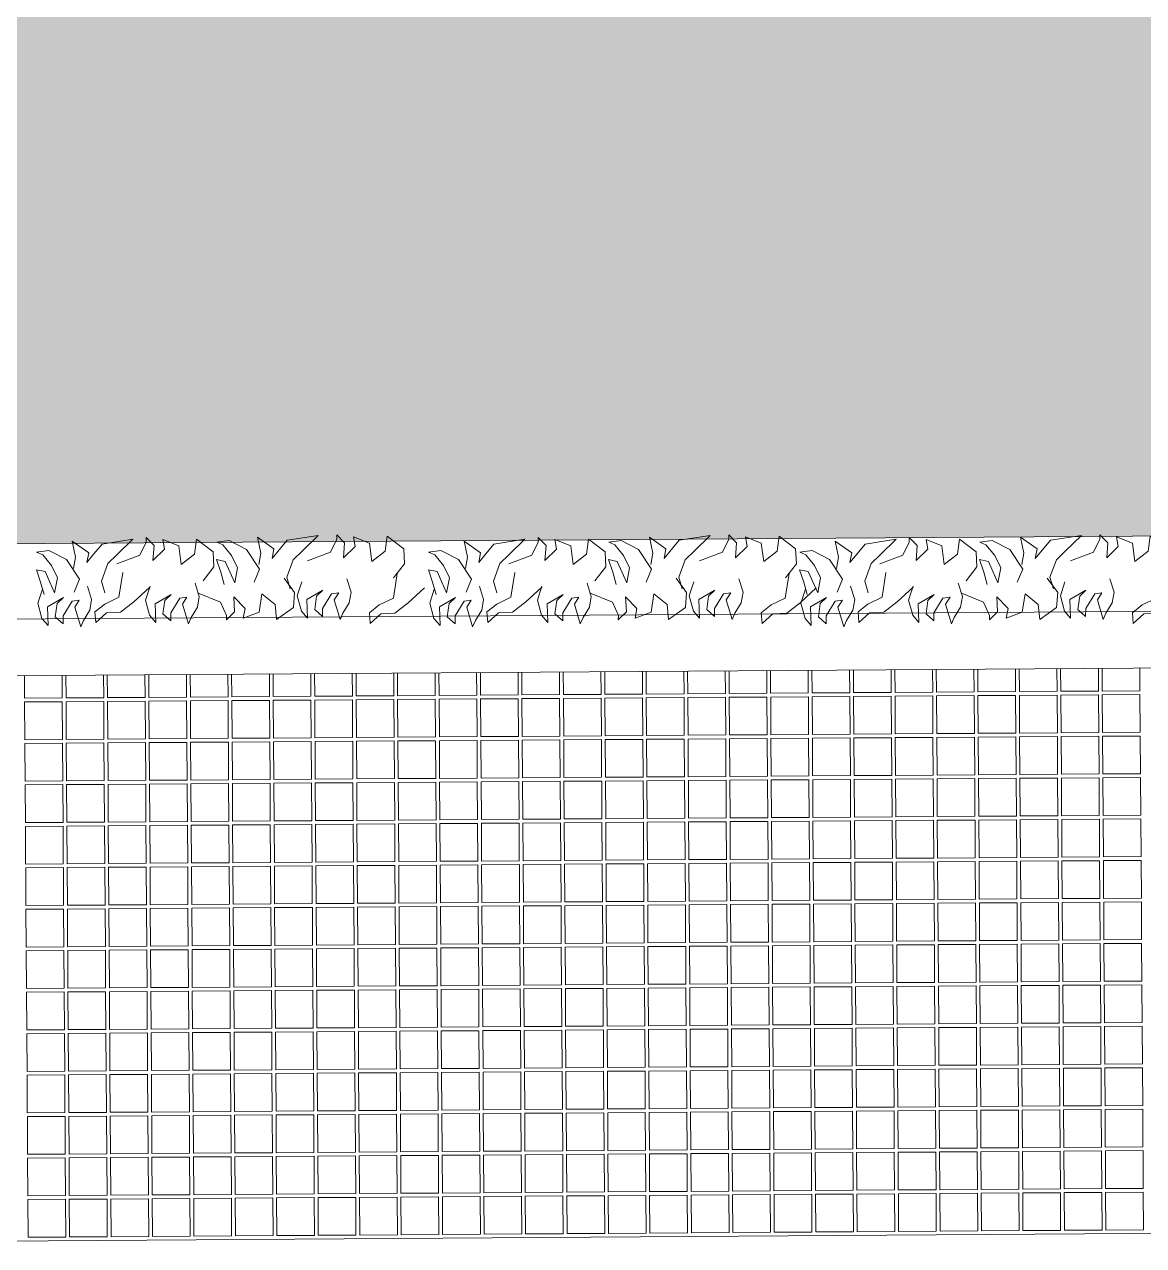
# Model space of a CAD drawing. Header units: millimetres. Extents: x -225363 to 347188, y -782467 to 813415.
# Drawn here: x 26928 to 29898, y 14991 to 18230 of the extents above; entities that cross this region are included whole.
import ezdxf

# ---------------------------------------------------------------- set-up
doc = ezdxf.new("R2010")
doc.units = ezdxf.units.MM
doc.layers.add('Xref SCN', color=8, linetype='Continuous', lineweight=0)
pattern_1 = [(197, (-1424125.8, -442865.07), (-126.479246, -237.872866), [95.25, -285.75]), (287, (-1424185.26, -442833.45), (237.872866, -126.479246), [95.25, -285.75])]

# ---------------------------------------------------------------- blocks, each defined once
blk = doc.blocks.new('tre')
at = {"layer": 'Xref SCN', "ltscale": 100}
for points in [[(220, 3680), (-60, 3640), (-140, 3480), (-230, 3370), (-350, 3380), (-240, 3500), (-230, 3660), (-110, 3810), (60, 3990)], [(350, 2660), (450, 2920), (600, 2990), (650, 2990), (560, 3080), (390, 3070), (520, 3200), (630, 3180), (560, 3360), (350, 3390), (470, 3540), (640, 3560), (500, 3750), (330, 3760), (170, 3640)], [(150, 3110), (0, 3160), (-120, 3140), (-240, 3070), (-310, 3040), (-90, 2970), (-10, 3020), (-20, 2940), (-190, 2840), (-280, 2840), (-200, 2750), (-50, 2770), (20, 2840), (-90, 2660), (-300, 2670), (-220, 2600), (-50, 2550), (110, 2600)], [(300, 2110), (430, 2130), (610, 2090), (480, 2280), (370, 2260), (470, 2340), (580, 2430), (640, 2780), (460, 2600), (360, 2500), (160, 2430), (30, 2470)], [(-30, 1420), (-130, 1680), (-280, 1750), (-330, 1750), (-240, 1840), (-70, 1830), (-200, 1960), (-310, 1940), (-240, 2120), (-30, 2150), (-150, 2300), (-320, 2320), (-180, 2510), (-10, 2520), (150, 2400)], [(70, 1720), (210, 1680), (350, 1630), (330, 1730), (90, 1840), (260, 1870), (400, 1800), (520, 1700), (550, 1630), (570, 1770), (470, 1970), (250, 2120), (100, 2060)], [(290, 500), (390, 760), (540, 830), (590, 830), (500, 920), (330, 910), (460, 1040), (570, 1020), (500, 1200), (290, 1230), (410, 1380), (580, 1400), (440, 1590), (270, 1600), (110, 1480)], [(80, 1390), (-70, 1440), (-190, 1420), (-310, 1350), (-380, 1320), (-160, 1250), (-80, 1300), (-90, 1220), (-260, 1120), (-350, 1120), (-270, 1030), (-120, 1050), (-50, 1120), (-160, 940), (-370, 950), (-290, 880), (-120, 830), (40, 880)], [(190, 570), (-90, 530), (-170, 370), (-260, 260), (-380, 270), (-270, 390), (-260, 550), (-140, 700), (30, 880)], [(230, 10), (360, 30), (540, -10), (410, 180), (300, 160), (400, 240), (510, 330), (570, 680), (390, 500), (290, 400), (90, 330), (-40, 370)], [(30, 170), (-120, 220), (-240, 200), (-360, 130), (-430, 100), (-210, 30), (-130, 80), (-140, 0), (-310, -100), (-400, -100), (-320, -190), (-170, -170), (-100, -100), (-210, -280), (-420, -270), (-340, -340), (-170, -390), (-10, -340)], [(-70, -320), (70, -360), (210, -410), (190, -310), (-50, -200), (120, -170), (260, -240), (380, -340), (410, -410), (430, -270), (330, -70), (110, 80), (-40, 20)]]:
    blk.add_lwpolyline(points, dxfattribs=at)
blk = doc.blocks.new('A$C997e597b')
at = {"layer": 'Xref SCN', "ltscale": 3}
for points in [[(23340.2, 10728.3), (23340.6, 10668.2), (23240.6, 10667.5), (23240.2, 10727.6)], [(23450.2, 10729), (23450.6, 10668.9), (23350.6, 10668.3), (23350.2, 10728.4)], [(23560.2, 10729.8), (23560.6, 10669.6), (23460.6, 10669), (23460.2, 10729.1)], [(23670.2, 10730.5), (23670.6, 10670.4), (23570.6, 10669.7), (23570.2, 10729.8)], [(23780.2, 10731.3), (23780.6, 10671.1), (23680.6, 10670.4), (23680.2, 10730.6)], [(23890.2, 10732), (23890.6, 10671.8), (23790.6, 10671.2), (23790.2, 10731.3)], [(24000.2, 10732.7), (24000.6, 10672.6), (23900.6, 10671.9), (23900.2, 10732.1)], [(24110.2, 10733.5), (24110.6, 10673.3), (24010.6, 10672.6), (24010.2, 10732.8)], [(24220.2, 10734.2), (24220.6, 10674), (24120.6, 10673.4), (24120.2, 10733.5)], [(24330.2, 10735), (24330.6, 10674.8), (24230.6, 10674.1), (24230.2, 10734.3)], [(24440.2, 10735.7), (24440.6, 10675.5), (24340.6, 10674.8), (24340.2, 10735)], [(24550.2, 10736.4), (24550.6, 10676.2), (24450.6, 10675.6), (24450.2, 10735.8)], [(24660.2, 10737.2), (24660.6, 10677), (24560.6, 10676.3), (24560.2, 10736.5)], [(24770.2, 10737.9), (24770.6, 10677.7), (24670.6, 10677), (24670.2, 10737.3)], [(24880.2, 10738.7), (24880.6, 10678.4), (24780.6, 10677.8), (24780.2, 10738)], [(24990.2, 10739.4), (24990.6, 10679.2), (24890.6, 10678.5), (24890.2, 10738.7)], [(25100.1, 10740.1), (25100.6, 10679.9), (25000.6, 10679.2), (25000.2, 10739.5)], [(25210.1, 10740.9), (25210.5, 10680.6), (25110.6, 10680), (25110.1, 10740.2)], [(25320.1, 10741.6), (25320.5, 10681.4), (25220.5, 10680.7), (25220.1, 10741)], [(25430.1, 10742.4), (25430.5, 10682.1), (25330.5, 10681.4), (25330.1, 10741.7)], [(25540.1, 10743.1), (25540.5, 10682.8), (25440.5, 10682.2), (25440.1, 10742.4)], [(25650.1, 10743.8), (25650.5, 10683.6), (25550.5, 10682.9), (25550.1, 10743.2)], [(25760.1, 10744.6), (25760.5, 10684.3), (25660.5, 10683.6), (25660.1, 10743.9)], [(25870.1, 10745.3), (25870.5, 10685), (25770.5, 10684.4), (25770.1, 10744.7)], [(25980.1, 10746.1), (25980.5, 10685.8), (25880.5, 10685.1), (25880.1, 10745.4)], [(26090.1, 10746.8), (26090.5, 10686.5), (25990.5, 10685.8), (25990.1, 10746.1)], [(26200.1, 10747.6), (26200.5, 10687.2), (26100.5, 10686.6), (26100.1, 10746.9)]]:
    blk.add_lwpolyline(points, dxfattribs=at)
for points in [[(23240.7, 10657.5), (23340.7, 10658.2), (23341.3, 10558.2), (23241.3, 10557.5)], [(23350.7, 10658.3), (23450.7, 10658.9), (23451.3, 10558.9), (23351.3, 10558.3)], [(23460.7, 10659), (23560.7, 10659.6), (23561.3, 10559.7), (23461.3, 10559)], [(23570.7, 10659.7), (23670.6, 10660.4), (23671.3, 10560.4), (23571.3, 10559.7)], [(23680.6, 10660.4), (23780.6, 10661.1), (23781.3, 10561.1), (23681.3, 10560.5)], [(23790.6, 10661.2), (23890.6, 10661.8), (23891.3, 10561.9), (23791.3, 10561.2)], [(23900.6, 10661.9), (24000.6, 10662.6), (24001.3, 10562.6), (23901.3, 10561.9)], [(24010.6, 10662.6), (24110.6, 10663.3), (24111.3, 10563.3), (24011.3, 10562.6)], [(24120.6, 10663.4), (24220.6, 10664), (24221.3, 10564), (24121.3, 10563.4)], [(24230.6, 10664.1), (24330.6, 10664.8), (24331.3, 10564.8), (24231.3, 10564.1)], [(24340.6, 10664.8), (24440.6, 10665.5), (24441.3, 10565.5), (24341.3, 10564.8)], [(24450.6, 10665.6), (24550.6, 10666.2), (24551.3, 10566.2), (24451.3, 10565.6)], [(24560.6, 10666.3), (24660.6, 10667), (24661.3, 10567), (24561.3, 10566.3)], [(24670.6, 10667), (24770.6, 10667.7), (24771.3, 10567.7), (24671.3, 10567)], [(24780.6, 10667.8), (24880.6, 10668.4), (24881.3, 10568.4), (24781.3, 10567.8)], [(24890.6, 10668.5), (24990.6, 10669.2), (24991.3, 10569.2), (24891.3, 10568.5)], [(25000.6, 10669.2), (25100.6, 10669.9), (25101.3, 10569.9), (25001.3, 10569.2)], [(25110.6, 10670), (25210.6, 10670.6), (25211.3, 10570.6), (25111.3, 10570)], [(25220.6, 10670.7), (25320.6, 10671.4), (25321.3, 10571.4), (25221.3, 10570.7)], [(25330.6, 10671.4), (25430.6, 10672.1), (25431.3, 10572.1), (25331.3, 10571.4)], [(25440.6, 10672.2), (25540.6, 10672.8), (25541.3, 10572.8), (25441.3, 10572.2)], [(25550.6, 10672.9), (25650.6, 10673.6), (25651.3, 10573.6), (25551.3, 10572.9)], [(25660.6, 10673.6), (25760.6, 10674.3), (25761.3, 10574.3), (25661.3, 10573.6)], [(25770.6, 10674.4), (25870.6, 10675), (25871.3, 10575), (25771.3, 10574.4)], [(25880.6, 10675.1), (25980.6, 10675.8), (25981.3, 10575.8), (25881.3, 10575.1)], [(25990.6, 10675.8), (26090.6, 10676.5), (26091.3, 10576.5), (25991.3, 10575.8)], [(26100.6, 10676.6), (26200.6, 10677.2), (26201.3, 10577.2), (26101.3, 10576.6)], [(25111.3, 10560), (25211.3, 10560.6), (25212, 10460.6), (25112, 10460)], [(25221.3, 10560.7), (25321.3, 10561.4), (25322, 10461.4), (25222, 10460.7)], [(25331.3, 10561.4), (25431.3, 10562.1), (25432, 10462.1), (25332, 10461.4)], [(25441.3, 10562.2), (25541.3, 10562.8), (25542, 10462.8), (25442, 10462.2)], [(25551.3, 10562.9), (25651.3, 10563.6), (25652, 10463.6), (25552, 10462.9)], [(25661.3, 10563.6), (25761.3, 10564.3), (25762, 10464.3), (25662, 10463.6)], [(25771.3, 10564.4), (25871.3, 10565), (25872, 10465), (25772, 10464.4)], [(25881.3, 10565.1), (25981.3, 10565.8), (25982, 10465.8), (25882, 10465.1)], [(25991.3, 10565.8), (26091.3, 10566.5), (26092, 10466.5), (25992, 10465.8)], [(26101.3, 10566.6), (26201.3, 10567.2), (26202, 10467.2), (26102, 10466.6)], [(23241.4, 10547.5), (23341.4, 10548.2), (23342.1, 10448.2), (23242.1, 10447.5)], [(23351.4, 10548.3), (23451.4, 10548.9), (23452.1, 10448.9), (23352.1, 10448.3)], [(23461.4, 10549), (23561.4, 10549.7), (23562.1, 10449.7), (23462.1, 10449)], [(23571.4, 10549.7), (23671.4, 10550.4), (23672, 10450.4), (23572, 10449.7)], [(23681.4, 10550.5), (23781.4, 10551.1), (23782, 10451.1), (23682, 10450.5)], [(23791.4, 10551.2), (23891.4, 10551.9), (23892, 10451.9), (23792, 10451.2)], [(23901.4, 10551.9), (24001.4, 10552.6), (24002, 10452.6), (23902, 10451.9)], [(24011.4, 10552.6), (24111.4, 10553.3), (24112, 10453.3), (24012, 10452.7)], [(24121.4, 10553.4), (24221.4, 10554), (24222, 10454.1), (24122, 10453.4)], [(24231.4, 10554.1), (24331.4, 10554.8), (24332, 10454.8), (24232, 10454.1)], [(24341.4, 10554.8), (24441.4, 10555.5), (24442, 10455.5), (24342, 10454.8)], [(24451.4, 10555.6), (24551.4, 10556.2), (24552, 10456.2), (24452, 10455.6)], [(24561.4, 10556.3), (24661.4, 10557), (24662, 10457), (24562, 10456.3)], [(24671.4, 10557), (24771.4, 10557.7), (24772, 10457.7), (24672, 10457)], [(24781.4, 10557.8), (24881.4, 10558.4), (24882, 10458.4), (24782, 10457.8)], [(24891.4, 10558.5), (24991.4, 10559.2), (24992, 10459.2), (24892, 10458.5)], [(25001.4, 10559.2), (25101.3, 10559.9), (25102, 10459.9), (25002, 10459.2)], [(23242.1, 10437.5), (23342.1, 10438.2), (23342.8, 10338.2), (23242.8, 10337.5)], [(23352.1, 10438.3), (23452.1, 10438.9), (23452.8, 10338.9), (23352.8, 10338.3)], [(23462.1, 10439), (23562.1, 10439.7), (23562.8, 10339.7), (23462.8, 10339)], [(23572.1, 10439.7), (23672.1, 10440.4), (23672.8, 10340.4), (23572.8, 10339.7)], [(23682.1, 10440.5), (23782.1, 10441.1), (23782.8, 10341.1), (23682.8, 10340.5)], [(23792.1, 10441.2), (23892.1, 10441.9), (23892.8, 10341.9), (23792.8, 10341.2)], [(23902.1, 10441.9), (24002.1, 10442.6), (24002.8, 10342.6), (23902.8, 10341.9)], [(24012.1, 10442.7), (24112.1, 10443.3), (24112.8, 10343.3), (24012.8, 10342.7)], [(24122.1, 10443.4), (24222.1, 10444.1), (24222.8, 10344.1), (24122.8, 10343.4)], [(24232.1, 10444.1), (24332.1, 10444.8), (24332.8, 10344.8), (24232.8, 10344.1)], [(24342.1, 10444.9), (24442.1, 10445.5), (24442.8, 10345.5), (24342.8, 10344.9)], [(24452.1, 10445.6), (24552.1, 10446.2), (24552.8, 10346.3), (24452.8, 10345.6)], [(24562.1, 10446.3), (24662.1, 10447), (24662.8, 10347), (24562.8, 10346.3)], [(24672.1, 10447), (24772.1, 10447.7), (24772.8, 10347.7), (24672.8, 10347.1)], [(24782.1, 10447.8), (24882.1, 10448.4), (24882.8, 10348.4), (24782.8, 10347.8)], [(24892.1, 10448.5), (24992.1, 10449.2), (24992.8, 10349.2), (24892.8, 10348.5)], [(25002.1, 10449.2), (25102.1, 10449.9), (25102.7, 10349.9), (25002.8, 10349.2)], [(25112.1, 10450), (25212.1, 10450.6), (25212.7, 10350.6), (25112.7, 10350)], [(25222.1, 10450.7), (25322.1, 10451.4), (25322.7, 10351.4), (25222.7, 10350.7)], [(25332.1, 10451.4), (25432.1, 10452.1), (25432.7, 10352.1), (25332.7, 10351.4)], [(25442.1, 10452.2), (25542.1, 10452.8), (25542.7, 10352.8), (25442.7, 10352.2)], [(25552.1, 10452.9), (25652.1, 10453.6), (25652.7, 10353.6), (25552.7, 10352.9)], [(25662.1, 10453.6), (25762.1, 10454.3), (25762.7, 10354.3), (25662.7, 10353.6)], [(25772.1, 10454.4), (25872.1, 10455), (25872.7, 10355), (25772.7, 10354.4)], [(25882.1, 10455.1), (25982.1, 10455.8), (25982.7, 10355.8), (25882.7, 10355.1)], [(25992.1, 10455.8), (26092.1, 10456.5), (26092.7, 10356.5), (25992.7, 10355.8)], [(26102.1, 10456.6), (26202.1, 10457.2), (26202.7, 10357.2), (26102.7, 10356.6)], [(24122.8, 10333.4), (24222.8, 10334.1), (24223.5, 10234.1), (24123.5, 10233.4)], [(24232.8, 10334.1), (24332.8, 10334.8), (24333.5, 10234.8), (24233.5, 10234.1)], [(24342.8, 10334.9), (24442.8, 10335.5), (24443.5, 10235.5), (24343.5, 10234.9)], [(24452.8, 10335.6), (24552.8, 10336.3), (24553.5, 10236.3), (24453.5, 10235.6)], [(24562.8, 10336.3), (24662.8, 10337), (24663.5, 10237), (24563.5, 10236.3)], [(24672.8, 10337.1), (24772.8, 10337.7), (24773.5, 10237.7), (24673.5, 10237.1)], [(24782.8, 10337.8), (24882.8, 10338.4), (24883.5, 10238.5), (24783.5, 10237.8)], [(24892.8, 10338.5), (24992.8, 10339.2), (24993.5, 10239.2), (24893.5, 10238.5)], [(25002.8, 10339.2), (25102.8, 10339.9), (25103.5, 10239.9), (25003.5, 10239.3)], [(25112.8, 10340), (25212.8, 10340.6), (25213.5, 10240.6), (25113.5, 10240)], [(25222.8, 10340.7), (25322.8, 10341.4), (25323.5, 10241.4), (25223.5, 10240.7)], [(25332.8, 10341.4), (25432.8, 10342.1), (25433.5, 10242.1), (25333.5, 10241.4)], [(25442.8, 10342.2), (25542.8, 10342.8), (25543.5, 10242.8), (25443.5, 10242.2)], [(25552.8, 10342.9), (25652.8, 10343.6), (25653.5, 10243.6), (25553.5, 10242.9)], [(25662.8, 10343.6), (25762.8, 10344.3), (25763.5, 10244.3), (25663.5, 10243.6)], [(25772.8, 10344.4), (25872.8, 10345), (25873.5, 10245), (25773.5, 10244.4)], [(25882.8, 10345.1), (25982.8, 10345.8), (25983.5, 10245.8), (25883.5, 10245.1)], [(25992.8, 10345.8), (26092.8, 10346.5), (26093.5, 10246.5), (25993.5, 10245.8)], [(26102.8, 10346.6), (26202.8, 10347.2), (26203.5, 10247.2), (26103.5, 10246.6)], [(23242.9, 10327.5), (23342.9, 10328.2), (23343.5, 10228.2), (23243.5, 10227.5)], [(23352.9, 10328.3), (23452.9, 10328.9), (23453.5, 10228.9), (23353.5, 10228.3)], [(23462.9, 10329), (23562.8, 10329.7), (23563.5, 10229.7), (23463.5, 10229)], [(23572.8, 10329.7), (23672.8, 10330.4), (23673.5, 10230.4), (23573.5, 10229.7)], [(23682.8, 10330.5), (23782.8, 10331.1), (23783.5, 10231.1), (23683.5, 10230.5)], [(23792.8, 10331.2), (23892.8, 10331.9), (23893.5, 10231.9), (23793.5, 10231.2)], [(23902.8, 10331.9), (24002.8, 10332.6), (24003.5, 10232.6), (23903.5, 10231.9)], [(24012.8, 10332.7), (24112.8, 10333.3), (24113.5, 10233.3), (24013.5, 10232.7)], [(26103.5, 10236.6), (26203.5, 10237.2), (26204.2, 10137.2), (26104.2, 10136.6)], [(23243.6, 10217.5), (23343.6, 10218.2), (23344.3, 10118.2), (23244.3, 10117.5)], [(23353.6, 10218.3), (23453.6, 10218.9), (23454.3, 10118.9), (23354.3, 10118.3)], [(23463.6, 10219), (23563.6, 10219.7), (23564.2, 10119.7), (23464.3, 10119)], [(23573.6, 10219.7), (23673.6, 10220.4), (23674.2, 10120.4), (23574.2, 10119.7)], [(23683.6, 10220.5), (23783.6, 10221.1), (23784.2, 10121.1), (23684.2, 10120.5)], [(23793.6, 10221.2), (23893.6, 10221.9), (23894.2, 10121.9), (23794.2, 10121.2)], [(23903.6, 10221.9), (24003.6, 10222.6), (24004.2, 10122.6), (23904.2, 10121.9)], [(24013.6, 10222.7), (24113.6, 10223.3), (24114.2, 10123.3), (24014.2, 10122.7)], [(24123.6, 10223.4), (24223.6, 10224.1), (24224.2, 10124.1), (24124.2, 10123.4)], [(24233.6, 10224.1), (24333.6, 10224.8), (24334.2, 10124.8), (24234.2, 10124.1)], [(24343.6, 10224.9), (24443.6, 10225.5), (24444.2, 10125.5), (24344.2, 10124.9)], [(24453.6, 10225.6), (24553.6, 10226.3), (24554.2, 10126.3), (24454.2, 10125.6)], [(24563.6, 10226.3), (24663.6, 10227), (24664.2, 10127), (24564.2, 10126.3)], [(24673.6, 10227.1), (24773.6, 10227.7), (24774.2, 10127.7), (24674.2, 10127.1)], [(24783.6, 10227.8), (24883.6, 10228.5), (24884.2, 10128.5), (24784.2, 10127.8)], [(24893.6, 10228.5), (24993.6, 10229.2), (24994.2, 10129.2), (24894.2, 10128.5)], [(25003.6, 10229.3), (25103.5, 10229.9), (25104.2, 10129.9), (25004.2, 10129.3)], [(25113.5, 10230), (25213.5, 10230.6), (25214.2, 10130.7), (25114.2, 10130)], [(25223.5, 10230.7), (25323.5, 10231.4), (25324.2, 10131.4), (25224.2, 10130.7)], [(25333.5, 10231.4), (25433.5, 10232.1), (25434.2, 10132.1), (25334.2, 10131.5)], [(25443.5, 10232.2), (25543.5, 10232.8), (25544.2, 10132.8), (25444.2, 10132.2)], [(25553.5, 10232.9), (25653.5, 10233.6), (25654.2, 10133.6), (25554.2, 10132.9)], [(25663.5, 10233.6), (25763.5, 10234.3), (25764.2, 10134.3), (25664.2, 10133.6)], [(25773.5, 10234.4), (25873.5, 10235), (25874.2, 10135), (25774.2, 10134.4)], [(25883.5, 10235.1), (25983.5, 10235.8), (25984.2, 10135.8), (25884.2, 10135.1)], [(25993.5, 10235.8), (26093.5, 10236.5), (26094.2, 10136.5), (25994.2, 10135.8)], [(23244.3, 10107.5), (23344.3, 10108.2), (23345, 10008.2), (23245, 10007.5)], [(23354.3, 10108.3), (23454.3, 10108.9), (23455, 10008.9), (23355, 10008.3)], [(23464.3, 10109), (23564.3, 10109.7), (23565, 10009.7), (23465, 10009)], [(23574.3, 10109.7), (23674.3, 10110.4), (23675, 10010.4), (23575, 10009.7)], [(23684.3, 10110.5), (23784.3, 10111.1), (23785, 10011.1), (23685, 10010.5)], [(23794.3, 10111.2), (23894.3, 10111.9), (23895, 10011.9), (23795, 10011.2)], [(23904.3, 10111.9), (24004.3, 10112.6), (24005, 10012.6), (23905, 10011.9)], [(24014.3, 10112.7), (24114.3, 10113.3), (24115, 10013.3), (24015, 10012.7)], [(24124.3, 10113.4), (24224.3, 10114.1), (24225, 10014.1), (24125, 10013.4)], [(24234.3, 10114.1), (24334.3, 10114.8), (24335, 10014.8), (24235, 10014.1)], [(24344.3, 10114.9), (24444.3, 10115.5), (24445, 10015.5), (24345, 10014.9)], [(24454.3, 10115.6), (24554.3, 10116.3), (24555, 10016.3), (24455, 10015.6)], [(24564.3, 10116.3), (24664.3, 10117), (24665, 10017), (24565, 10016.3)], [(24674.3, 10117.1), (24774.3, 10117.7), (24775, 10017.7), (24675, 10017.1)], [(24784.3, 10117.8), (24884.3, 10118.5), (24885, 10018.5), (24785, 10017.8)], [(24894.3, 10118.5), (24994.3, 10119.2), (24994.9, 10019.2), (24895, 10018.5)], [(25004.3, 10119.3), (25104.3, 10119.9), (25104.9, 10019.9), (25004.9, 10019.3)], [(25114.3, 10120), (25214.3, 10120.7), (25214.9, 10020.7), (25114.9, 10020)], [(25224.3, 10120.7), (25324.3, 10121.4), (25324.9, 10021.4), (25224.9, 10020.7)], [(25334.3, 10121.5), (25434.3, 10122.1), (25434.9, 10022.1), (25334.9, 10021.5)], [(25444.3, 10122.2), (25544.3, 10122.8), (25544.9, 10022.9), (25444.9, 10022.2)], [(25554.3, 10122.9), (25654.3, 10123.6), (25654.9, 10023.6), (25554.9, 10022.9)], [(25664.3, 10123.6), (25764.3, 10124.3), (25764.9, 10024.3), (25664.9, 10023.7)], [(25774.3, 10124.4), (25874.3, 10125), (25874.9, 10025.1), (25774.9, 10024.4)], [(25884.3, 10125.1), (25984.3, 10125.8), (25984.9, 10025.8), (25884.9, 10025.1)], [(25994.3, 10125.8), (26094.3, 10126.5), (26094.9, 10026.5), (25994.9, 10025.8)], [(26104.3, 10126.6), (26204.3, 10127.2), (26204.9, 10027.2), (26104.9, 10026.6)], [(25005, 10009.3), (25105, 10009.9), (25105.7, 9909.9), (25005.7, 9909.3)], [(25115, 10010), (25215, 10010.7), (25215.7, 9910.7), (25115.7, 9910)], [(25225, 10010.7), (25325, 10011.4), (25325.7, 9911.4), (25225.7, 9910.7)], [(25335, 10011.5), (25435, 10012.1), (25435.7, 9912.1), (25335.7, 9911.5)], [(25445, 10012.2), (25545, 10012.9), (25545.7, 9912.9), (25445.7, 9912.2)], [(25555, 10012.9), (25655, 10013.6), (25655.7, 9913.6), (25555.7, 9912.9)], [(25665, 10013.7), (25765, 10014.3), (25765.7, 9914.3), (25665.7, 9913.7)], [(25775, 10014.4), (25875, 10015.1), (25875.7, 9915.1), (25775.7, 9914.4)], [(25885, 10015.1), (25985, 10015.8), (25985.7, 9915.8), (25885.7, 9915.1)], [(25995, 10015.8), (26095, 10016.5), (26095.7, 9916.5), (25995.7, 9915.9)], [(26105, 10016.6), (26205, 10017.2), (26205.7, 9917.3), (26105.7, 9916.6)], [(23245.1, 9997.5), (23345.1, 9998.2), (23345.7, 9898.2), (23245.7, 9897.5)], [(23355.1, 9998.3), (23455, 9998.9), (23455.7, 9898.9), (23355.7, 9898.3)], [(23465, 9999), (23565, 9999.7), (23565.7, 9899.7), (23465.7, 9899)], [(23575, 9999.7), (23675, 10000.4), (23675.7, 9900.4), (23575.7, 9899.7)], [(23685, 10000.5), (23785, 10001.1), (23785.7, 9901.1), (23685.7, 9900.5)], [(23795, 10001.2), (23895, 10001.9), (23895.7, 9901.9), (23795.7, 9901.2)], [(23905, 10001.9), (24005, 10002.6), (24005.7, 9902.6), (23905.7, 9901.9)], [(24015, 10002.7), (24115, 10003.3), (24115.7, 9903.3), (24015.7, 9902.7)], [(24125, 10003.4), (24225, 10004.1), (24225.7, 9904.1), (24125.7, 9903.4)], [(24235, 10004.1), (24335, 10004.8), (24335.7, 9904.8), (24235.7, 9904.1)], [(24345, 10004.9), (24445, 10005.5), (24445.7, 9905.5), (24345.7, 9904.9)], [(24455, 10005.6), (24555, 10006.3), (24555.7, 9906.3), (24455.7, 9905.6)], [(24565, 10006.3), (24665, 10007), (24665.7, 9907), (24565.7, 9906.3)], [(24675, 10007.1), (24775, 10007.7), (24775.7, 9907.7), (24675.7, 9907.1)], [(24785, 10007.8), (24885, 10008.5), (24885.7, 9908.5), (24785.7, 9907.8)], [(24895, 10008.5), (24995, 10009.2), (24995.7, 9909.2), (24895.7, 9908.5)], [(23245.8, 9887.5), (23345.8, 9888.2), (23346.5, 9788.2), (23246.5, 9787.5)], [(23355.8, 9888.3), (23455.8, 9888.9), (23456.4, 9788.9), (23356.5, 9788.3)], [(23465.8, 9889), (23565.8, 9889.7), (23566.4, 9789.7), (23466.4, 9789)], [(23575.8, 9889.7), (23675.8, 9890.4), (23676.4, 9790.4), (23576.4, 9789.7)], [(23685.8, 9890.5), (23785.8, 9891.1), (23786.4, 9791.1), (23686.4, 9790.5)], [(23795.8, 9891.2), (23895.8, 9891.9), (23896.4, 9791.9), (23796.4, 9791.2)], [(23905.8, 9891.9), (24005.8, 9892.6), (24006.4, 9792.6), (23906.4, 9791.9)], [(24015.8, 9892.7), (24115.8, 9893.3), (24116.4, 9793.3), (24016.4, 9792.7)], [(24125.8, 9893.4), (24225.8, 9894.1), (24226.4, 9794.1), (24126.4, 9793.4)], [(24235.8, 9894.1), (24335.8, 9894.8), (24336.4, 9794.8), (24236.4, 9794.1)], [(24345.8, 9894.9), (24445.8, 9895.5), (24446.4, 9795.5), (24346.4, 9794.9)], [(24455.8, 9895.6), (24555.8, 9896.3), (24556.4, 9796.3), (24456.4, 9795.6)], [(24565.8, 9896.3), (24665.8, 9897), (24666.4, 9797), (24566.4, 9796.3)], [(24675.8, 9897.1), (24775.8, 9897.7), (24776.4, 9797.7), (24676.4, 9797.1)], [(24785.8, 9897.8), (24885.8, 9898.5), (24886.4, 9798.5), (24786.4, 9797.8)], [(24895.8, 9898.5), (24995.7, 9899.2), (24996.4, 9799.2), (24896.4, 9798.5)], [(25005.7, 9899.3), (25105.7, 9899.9), (25106.4, 9799.9), (25006.4, 9799.3)], [(25115.7, 9900), (25215.7, 9900.7), (25216.4, 9800.7), (25116.4, 9800)], [(25225.7, 9900.7), (25325.7, 9901.4), (25326.4, 9801.4), (25226.4, 9800.7)], [(25335.7, 9901.5), (25435.7, 9902.1), (25436.4, 9802.1), (25336.4, 9801.5)], [(25445.7, 9902.2), (25545.7, 9902.9), (25546.4, 9802.9), (25446.4, 9802.2)], [(25555.7, 9902.9), (25655.7, 9903.6), (25656.4, 9803.6), (25556.4, 9802.9)], [(25665.7, 9903.7), (25765.7, 9904.3), (25766.4, 9804.3), (25666.4, 9803.7)], [(25775.7, 9904.4), (25875.7, 9905.1), (25876.4, 9805.1), (25776.4, 9804.4)], [(25885.7, 9905.1), (25985.7, 9905.8), (25986.4, 9805.8), (25886.4, 9805.1)], [(25995.7, 9905.9), (26095.7, 9906.5), (26096.4, 9806.5), (25996.4, 9805.9)], [(26105.7, 9906.6), (26205.7, 9907.3), (26206.4, 9807.3), (26106.4, 9806.6)], [(24016.5, 9782.7), (24116.5, 9783.3), (24117.2, 9683.3), (24017.2, 9682.7)], [(24126.5, 9783.4), (24226.5, 9784.1), (24227.2, 9684.1), (24127.2, 9683.4)], [(24236.5, 9784.1), (24336.5, 9784.8), (24337.2, 9684.8), (24237.2, 9684.1)], [(24346.5, 9784.9), (24446.5, 9785.5), (24447.2, 9685.5), (24347.2, 9684.9)], [(24456.5, 9785.6), (24556.5, 9786.3), (24557.2, 9686.3), (24457.2, 9685.6)], [(24566.5, 9786.3), (24666.5, 9787), (24667.2, 9687), (24567.2, 9686.3)], [(24676.5, 9787.1), (24776.5, 9787.7), (24777.2, 9687.7), (24677.2, 9687.1)], [(24786.5, 9787.8), (24886.5, 9788.5), (24887.1, 9688.5), (24787.2, 9687.8)], [(24896.5, 9788.5), (24996.5, 9789.2), (24997.1, 9689.2), (24897.1, 9688.5)], [(25006.5, 9789.3), (25106.5, 9789.9), (25107.1, 9689.9), (25007.1, 9689.3)], [(25116.5, 9790), (25216.5, 9790.7), (25217.1, 9690.7), (25117.1, 9690)], [(25226.5, 9790.7), (25326.5, 9791.4), (25327.1, 9691.4), (25227.1, 9690.7)], [(25336.5, 9791.5), (25436.5, 9792.1), (25437.1, 9692.1), (25337.1, 9691.5)], [(25446.5, 9792.2), (25546.5, 9792.9), (25547.1, 9692.9), (25447.1, 9692.2)], [(25556.5, 9792.9), (25656.5, 9793.6), (25657.1, 9693.6), (25557.1, 9692.9)], [(25666.5, 9793.7), (25766.5, 9794.3), (25767.1, 9694.3), (25667.1, 9693.7)], [(25776.5, 9794.4), (25876.5, 9795.1), (25877.1, 9695.1), (25777.1, 9694.4)], [(25886.5, 9795.1), (25986.5, 9795.8), (25987.1, 9695.8), (25887.1, 9695.1)], [(25996.5, 9795.9), (26096.5, 9796.5), (26097.1, 9696.5), (25997.1, 9695.9)], [(26106.5, 9796.6), (26206.5, 9797.3), (26207.1, 9697.3), (26107.1, 9696.6)], [(23246.5, 9777.5), (23346.5, 9778.2), (23347.2, 9678.2), (23247.2, 9677.5)], [(23356.5, 9778.3), (23456.5, 9778.9), (23457.2, 9678.9), (23357.2, 9678.3)], [(23466.5, 9779), (23566.5, 9779.7), (23567.2, 9679.7), (23467.2, 9679)], [(23576.5, 9779.7), (23676.5, 9780.4), (23677.2, 9680.4), (23577.2, 9679.7)], [(23686.5, 9780.5), (23786.5, 9781.1), (23787.2, 9681.1), (23687.2, 9680.5)], [(23796.5, 9781.2), (23896.5, 9781.9), (23897.2, 9681.9), (23797.2, 9681.2)], [(23906.5, 9781.9), (24006.5, 9782.6), (24007.2, 9682.6), (23907.2, 9681.9)], [(25997.2, 9685.9), (26097.2, 9686.5), (26097.9, 9586.5), (25997.9, 9585.9)], [(26107.2, 9686.6), (26207.2, 9687.3), (26207.9, 9587.3), (26107.9, 9586.6)], [(23247.3, 9667.5), (23347.3, 9668.2), (23347.9, 9568.2), (23247.9, 9567.5)], [(23357.3, 9668.3), (23457.2, 9668.9), (23457.9, 9568.9), (23357.9, 9568.3)], [(23467.2, 9669), (23567.2, 9669.7), (23567.9, 9569.7), (23467.9, 9569)], [(23577.2, 9669.7), (23677.2, 9670.4), (23677.9, 9570.4), (23577.9, 9569.7)], [(23687.2, 9670.5), (23787.2, 9671.1), (23787.9, 9571.1), (23687.9, 9570.5)], [(23797.2, 9671.2), (23897.2, 9671.9), (23897.9, 9571.9), (23797.9, 9571.2)], [(23907.2, 9671.9), (24007.2, 9672.6), (24007.9, 9572.6), (23907.9, 9571.9)], [(24017.2, 9672.7), (24117.2, 9673.3), (24117.9, 9573.3), (24017.9, 9572.7)], [(24127.2, 9673.4), (24227.2, 9674.1), (24227.9, 9574.1), (24127.9, 9573.4)], [(24237.2, 9674.1), (24337.2, 9674.8), (24337.9, 9574.8), (24237.9, 9574.1)], [(24347.2, 9674.9), (24447.2, 9675.5), (24447.9, 9575.5), (24347.9, 9574.9)], [(24457.2, 9675.6), (24557.2, 9676.3), (24557.9, 9576.3), (24457.9, 9575.6)], [(24567.2, 9676.3), (24667.2, 9677), (24667.9, 9577), (24567.9, 9576.3)], [(24677.2, 9677.1), (24777.2, 9677.7), (24777.9, 9577.7), (24677.9, 9577.1)], [(24787.2, 9677.8), (24887.2, 9678.5), (24887.9, 9578.5), (24787.9, 9577.8)], [(24897.2, 9678.5), (24997.2, 9679.2), (24997.9, 9579.2), (24897.9, 9578.5)], [(25007.2, 9679.3), (25107.2, 9679.9), (25107.9, 9579.9), (25007.9, 9579.3)], [(25117.2, 9680), (25217.2, 9680.7), (25217.9, 9580.7), (25117.9, 9580)], [(25227.2, 9680.7), (25327.2, 9681.4), (25327.9, 9581.4), (25227.9, 9580.7)], [(25337.2, 9681.5), (25437.2, 9682.1), (25437.9, 9582.1), (25337.9, 9581.5)], [(25447.2, 9682.2), (25547.2, 9682.9), (25547.9, 9582.9), (25447.9, 9582.2)], [(25557.2, 9682.9), (25657.2, 9683.6), (25657.9, 9583.6), (25557.9, 9582.9)], [(25667.2, 9683.7), (25767.2, 9684.3), (25767.9, 9584.3), (25667.9, 9583.7)], [(25777.2, 9684.4), (25877.2, 9685.1), (25877.9, 9585.1), (25777.9, 9584.4)], [(25887.2, 9685.1), (25987.2, 9685.8), (25987.9, 9585.8), (25887.9, 9585.1)], [(23248, 9557.5), (23348, 9558.2), (23348.6, 9458.2), (23248.7, 9457.5)], [(23358, 9558.3), (23458, 9558.9), (23458.6, 9458.9), (23358.6, 9458.3)], [(23468, 9559), (23568, 9559.7), (23568.6, 9459.7), (23468.6, 9459)], [(23578, 9559.7), (23678, 9560.4), (23678.6, 9460.4), (23578.6, 9459.7)], [(23688, 9560.5), (23788, 9561.1), (23788.6, 9461.1), (23688.6, 9460.5)], [(23798, 9561.2), (23898, 9561.9), (23898.6, 9461.9), (23798.6, 9461.2)], [(23908, 9561.9), (24008, 9562.6), (24008.6, 9462.6), (23908.6, 9461.9)], [(24018, 9562.7), (24118, 9563.3), (24118.6, 9463.3), (24018.6, 9462.7)], [(24128, 9563.4), (24228, 9564.1), (24228.6, 9464.1), (24128.6, 9463.4)], [(24238, 9564.1), (24338, 9564.8), (24338.6, 9464.8), (24238.6, 9464.1)], [(24348, 9564.9), (24448, 9565.5), (24448.6, 9465.5), (24348.6, 9464.9)], [(24458, 9565.6), (24558, 9566.3), (24558.6, 9466.3), (24458.6, 9465.6)], [(24568, 9566.3), (24668, 9567), (24668.6, 9467), (24568.6, 9466.3)], [(24678, 9567.1), (24778, 9567.7), (24778.6, 9467.7), (24678.6, 9467.1)], [(24788, 9567.8), (24887.9, 9568.5), (24888.6, 9468.5), (24788.6, 9467.8)], [(24897.9, 9568.5), (24997.9, 9569.2), (24998.6, 9469.2), (24898.6, 9468.5)], [(25007.9, 9569.3), (25107.9, 9569.9), (25108.6, 9469.9), (25008.6, 9469.3)], [(25117.9, 9570), (25217.9, 9570.7), (25218.6, 9470.7), (25118.6, 9470)], [(25227.9, 9570.7), (25327.9, 9571.4), (25328.6, 9471.4), (25228.6, 9470.7)], [(25337.9, 9571.5), (25437.9, 9572.1), (25438.6, 9472.1), (25338.6, 9471.5)], [(25447.9, 9572.2), (25547.9, 9572.9), (25548.6, 9472.9), (25448.6, 9472.2)], [(25557.9, 9572.9), (25657.9, 9573.6), (25658.6, 9473.6), (25558.6, 9472.9)], [(25667.9, 9573.7), (25767.9, 9574.3), (25768.6, 9474.3), (25668.6, 9473.7)], [(25777.9, 9574.4), (25877.9, 9575.1), (25878.6, 9475.1), (25778.6, 9474.4)], [(25887.9, 9575.1), (25987.9, 9575.8), (25988.6, 9475.8), (25888.6, 9475.1)], [(25997.9, 9575.9), (26097.9, 9576.5), (26098.6, 9476.5), (25998.6, 9475.9)], [(26107.9, 9576.6), (26207.9, 9577.3), (26208.6, 9477.3), (26108.6, 9476.6)], [(24898.7, 9458.5), (24998.7, 9459.2), (24999.3, 9359.2), (24899.3, 9358.5)], [(25008.7, 9459.3), (25108.7, 9459.9), (25109.3, 9359.9), (25009.3, 9359.3)], [(25118.7, 9460), (25218.7, 9460.7), (25219.3, 9360.7), (25119.3, 9360)], [(25228.7, 9460.7), (25328.7, 9461.4), (25329.3, 9361.4), (25229.3, 9360.7)], [(25338.7, 9461.5), (25438.7, 9462.1), (25439.3, 9362.1), (25339.3, 9361.5)], [(25448.7, 9462.2), (25548.7, 9462.9), (25549.3, 9362.9), (25449.3, 9362.2)], [(25558.7, 9462.9), (25658.7, 9463.6), (25659.3, 9363.6), (25559.3, 9362.9)], [(25668.7, 9463.7), (25768.7, 9464.3), (25769.3, 9364.3), (25669.3, 9363.7)], [(25778.7, 9464.4), (25878.7, 9465.1), (25879.3, 9365.1), (25779.3, 9364.4)], [(25888.7, 9465.1), (25988.7, 9465.8), (25989.3, 9365.8), (25889.3, 9365.1)], [(25998.7, 9465.9), (26098.7, 9466.5), (26099.3, 9366.5), (25999.3, 9365.9)], [(26108.7, 9466.6), (26208.7, 9467.3), (26209.3, 9367.3), (26109.3, 9366.6)], [(23248.7, 9447.5), (23348.7, 9448.2), (23349.4, 9348.2), (23249.4, 9347.5)], [(23358.7, 9448.3), (23458.7, 9448.9), (23459.4, 9348.9), (23359.4, 9348.3)], [(23468.7, 9449), (23568.7, 9449.7), (23569.4, 9349.7), (23469.4, 9349)], [(23578.7, 9449.7), (23678.7, 9450.4), (23679.4, 9350.4), (23579.4, 9349.7)], [(23688.7, 9450.5), (23788.7, 9451.1), (23789.4, 9351.1), (23689.4, 9350.5)], [(23798.7, 9451.2), (23898.7, 9451.9), (23899.4, 9351.9), (23799.4, 9351.2)], [(23908.7, 9451.9), (24008.7, 9452.6), (24009.4, 9352.6), (23909.4, 9351.9)], [(24018.7, 9452.7), (24118.7, 9453.3), (24119.4, 9353.3), (24019.4, 9352.7)], [(24128.7, 9453.4), (24228.7, 9454.1), (24229.4, 9354.1), (24129.4, 9353.4)], [(24238.7, 9454.1), (24338.7, 9454.8), (24339.4, 9354.8), (24239.4, 9354.1)], [(24348.7, 9454.9), (24448.7, 9455.5), (24449.4, 9355.5), (24349.4, 9354.9)], [(24458.7, 9455.6), (24558.7, 9456.3), (24559.4, 9356.3), (24459.4, 9355.6)], [(24568.7, 9456.3), (24668.7, 9457), (24669.4, 9357), (24569.4, 9356.3)], [(24678.7, 9457.1), (24778.7, 9457.7), (24779.3, 9357.7), (24679.4, 9357.1)], [(24788.7, 9457.8), (24888.7, 9458.5), (24889.3, 9358.5), (24789.3, 9357.8)], [(23249.5, 9337.5), (23349.4, 9338.2), (23350.1, 9238.2), (23250.1, 9237.6)], [(23359.4, 9338.3), (23459.4, 9338.9), (23460.1, 9238.9), (23360.1, 9238.3)], [(23469.4, 9339), (23569.4, 9339.7), (23570.1, 9239.7), (23470.1, 9239)], [(23579.4, 9339.7), (23679.4, 9340.4), (23680.1, 9240.4), (23580.1, 9239.7)], [(23689.4, 9340.5), (23789.4, 9341.1), (23790.1, 9241.1), (23690.1, 9240.5)], [(23799.4, 9341.2), (23899.4, 9341.9), (23900.1, 9241.9), (23800.1, 9241.2)], [(23909.4, 9341.9), (24009.4, 9342.6), (24010.1, 9242.6), (23910.1, 9241.9)], [(24019.4, 9342.7), (24119.4, 9343.3), (24120.1, 9243.3), (24020.1, 9242.7)], [(24129.4, 9343.4), (24229.4, 9344.1), (24230.1, 9244.1), (24130.1, 9243.4)], [(24239.4, 9344.1), (24339.4, 9344.8), (24340.1, 9244.8), (24240.1, 9244.1)], [(24349.4, 9344.9), (24449.4, 9345.5), (24450.1, 9245.5), (24350.1, 9244.9)], [(24459.4, 9345.6), (24559.4, 9346.3), (24560.1, 9246.3), (24460.1, 9245.6)], [(24569.4, 9346.3), (24669.4, 9347), (24670.1, 9247), (24570.1, 9246.3)], [(24679.4, 9347.1), (24779.4, 9347.7), (24780.1, 9247.7), (24680.1, 9247.1)], [(24789.4, 9347.8), (24889.4, 9348.5), (24890.1, 9248.5), (24790.1, 9247.8)], [(24899.4, 9348.5), (24999.4, 9349.2), (25000.1, 9249.2), (24900.1, 9248.5)], [(25009.4, 9349.3), (25109.4, 9349.9), (25110.1, 9249.9), (25010.1, 9249.3)], [(25119.4, 9350), (25219.4, 9350.7), (25220.1, 9250.7), (25120.1, 9250)], [(25229.4, 9350.7), (25329.4, 9351.4), (25330.1, 9251.4), (25230.1, 9250.7)], [(25339.4, 9351.5), (25439.4, 9352.1), (25440.1, 9252.1), (25340.1, 9251.5)], [(25449.4, 9352.2), (25549.4, 9352.9), (25550.1, 9252.9), (25450.1, 9252.2)], [(25559.4, 9352.9), (25659.4, 9353.6), (25660.1, 9253.6), (25560.1, 9252.9)], [(25669.4, 9353.7), (25769.4, 9354.3), (25770.1, 9254.3), (25670.1, 9253.7)], [(25779.4, 9354.4), (25879.4, 9355.1), (25880.1, 9255.1), (25780.1, 9254.4)], [(25889.4, 9355.1), (25989.4, 9355.8), (25990.1, 9255.8), (25890.1, 9255.1)], [(25999.4, 9355.9), (26099.4, 9356.5), (26100.1, 9256.5), (26000.1, 9255.9)], [(26109.4, 9356.6), (26209.4, 9357.3), (26210.1, 9257.3), (26110.1, 9256.6)]]:
    blk.add_lwpolyline(points, close=True, dxfattribs=at)
blk = doc.blocks.new('Xref SCN')
at = {"layer": 'Xref SCN', "ltscale": 3}
h = blk.add_hatch(dxfattribs=at)
h.set_pattern_fill('CROSS', color=256, scale=30, angle=197)
h.set_pattern_definition(pattern_1)
edge = h.paths.add_edge_path()
edge.add_arc((2267.4, -6083), 1150, 110.6378, 180.3856)
edge.add_line((1117.5, -6090.7), (1124.4, -7115.5))
edge.add_arc((2274.3, -7107.7), 1150, 180.3856, 270.3856)
edge.add_line((2282.1, -8257.7), (21549.9, -8127.6))
edge.add_arc((21542.2, -6977.6), 1150, 270.3853, 360.4402)
edge.add_line((22692.1, -6968.7), (22692.2, -2095.9))
edge.add_arc((21542.2, -2104.7), 1150, 0.4404, 90.3856)
edge.add_line((21534.5, -954.8), (6081.9, -1059))
edge.add_arc((6089.6, -2209), 1150, 90.3854, 160.1332)
edge.add_arc((-23.6, -0.1), 5350, 290.6378, 340.1333, ccw=False)
edge = h.paths.add_edge_path()
edge.add_arc((21542.2, 18280.2), 1150, 0.4403, 104.3699, ccw=False)
edge.add_line((22692.2, 18289), (22692.2, 2404))
edge.add_arc((21542.2, 2395.2), 1150, -89.6144, 0.4403, ccw=False)
edge.add_line((21549.9, 1245.2), (6067.1, 1140.9))
edge.add_arc((6059.3, 2290.9), 1150, 200.6378, 270.3855, ccw=False)
edge.add_arc((-23.6, -0.1), 5350, 20.6378, 28.5953)
edge.add_arc((5234.3, 2862.4), 636.6, 160.1438, 208.3076, ccw=False)
edge.add_arc((7788.2, 2340.3), 3237.9, 44.3307, 166.8197, ccw=False)
edge.add_arc((13743.2, 8157.8), 5087.1, 224.3307, 255.0649)
edge.add_arc((13751.1, 8258.8), 5186.7, 255.2685, 275.8245)
edge.add_arc((13743.2, 8157.8), 5087.1, 276.028, 352.804)
edge.add_arc((13366.1, 8136.4), 5458.9, 353.5222, 372.9617)
edge.add_arc((13743.2, 8157.8), 5087.1, 13.6798, 75.7266)
edge.add_arc((16202.1, 17226.1), 4310.1, 184.5429, 253.7688, ccw=False)
edge.add_arc((12055.2, 16895.7), 150, 104.4177, 184.1801, ccw=False)
edge.add_line((12017.8, 17040.9), (21256.8, 19394.2))
h = blk.add_hatch(dxfattribs=at)
h.set_pattern_fill('CROSS', color=256, scale=30, angle=197)
h.set_pattern_definition(pattern_1)
edge = h.paths.add_edge_path()
edge.add_line((10158.3, 16567.3), (1851.3, 14451.4))
edge.add_arc((2136.7, 13337.4), 1150, 104.3699, 180.3856)
edge.add_line((986.8, 13329.7), (1035.4, 6105.3))
edge.add_arc((2185.4, 6113.1), 1150, 180.3856, 250.1333)
edge.add_arc((-23.6, -0.1), 5350, 54.441, 70.1333, ccw=False)
edge.add_arc((3168.4, 4685.8), 343.2, 256.3943, 333.3422)
edge.add_arc((7788.2, 2340.3), 4837.9, 44.3307, 153.0645, ccw=False)
edge.add_arc((13743.2, 8157.8), 3487.1, 224.3307, 435.8788)
edge.add_arc((16212.7, 17236.7), 5922.7, 187.71586, 254.13812, ccw=False)
edge.add_arc((10541.9, 16468.3), 200, 187.6327, 187.7159, ccw=False)
edge.add_arc((10195, 16421.9), 150, 7.6327, 104.1621)
edge = h.paths.add_edge_path()
edge.add_arc((-13757.9, 9268.2), 1150, 104.3599, 180.4403)
edge.add_line((-14907.8, 9259.4), (-14907.8, 2149))
edge.add_arc((-13757.9, 2157.9), 1150, 180.4403, 270.3856)
edge.add_line((-13750.1, 1007.9), (-6129, 1058.9))
edge.add_arc((-6136.7, 2208.8), 1150, 270.3859, 340.1337)
edge.add_arc((-23.6, -0.1), 5350, 110.6378, 160.1333, ccw=False)
edge.add_arc((-2314.5, 6082.8), 1150, 290.6378, 360.3856)
edge.add_line((-1164.6, 6090.5), (-1205.6, 12195.1))
edge.add_arc((-2355.6, 12187.3), 1150, 0.3856, 104.3599)
edge.add_line((-2640.8, 13301.4), (-14043.1, 10382.3))
edge = h.paths.add_edge_path()
edge.add_line((-13750.1, -8364.8), (-2217.8, -8288))
edge.add_arc((-2225.6, -7138), 1150, 270.3861, 360.3861)
edge.add_line((-1075.6, -7130.3), (-1082.5, -6105.5))
edge.add_arc((-2232.5, -6113.2), 1150, 0.3856, 70.1333)
edge.add_arc((-23.6, -0.1), 5350, 200.6378, 250.1333, ccw=False)
edge.add_arc((-6106.4, -2291.1), 1150, 20.6378, 90.3856)
edge.add_line((-6114.2, -1141.1), (-13765.6, -1192.1))
edge.add_arc((-13757.8, -2342), 1150, 90.3861, 180.441)
edge.add_line((-14907.8, -2350.9), (-14907.8, -7223.7))
edge.add_arc((-13757.9, -7214.9), 1150, 180.4404, 270.3856)
edge.add_arc((-13747.8, -8714.8), 350, 90.3818, 90.3856, ccw=False)
at = {"layer": 'Xref SCN'}
for points in [[(21170.2, 19733.3, -0.487594), (23042.2, 18290.3), (23042.2, 2405.2, -0.414214), (21552.3, 895.2), (6069.4, 790.9, -0.314089), (4655.6, 1762.2, 0.034773), (4366.2, 2393.7, -0.207714), (4299.1, 3176.6, -0.590164), (10354.7, 4847.5, 0.13488), (12521.7, 3580.9, 0.089869), (14241.3, 3447, 0.347953), (18442.7, 7562.2, 0.084808), (18345.4, 9280.2, 0.277747), (14905.5, 12750.1, -0.312002), (11556.6, 16857.8, -0.363881), (11931.2, 17380)], [(21207.3, 19588, -0.487502), (22892.2, 18289.7), (22892.2, 2404.7, -0.41432), (21551.3, 1045.2), (6068.4, 940.9, -0.314089), (4796, 1815.1, 0.034758), (4498, 2465.2, -0.209638), (4443.4, 3135, -0.590839), (10247.4, 4742.7, 0.134894), (12483.3, 3435.9, 0.089898), (14256.8, 3297.8, 0.348027), (18591.6, 7544.4, 0.084905), (18491.3, 9314.8, 0.27766), (14944.8, 12894.8, -0.311833), (11706.2, 16869.4, -0.363628), (11968.3, 17234.7)], [(21256.8, 19394.2, -0.487352), (22692.2, 18289), (22692.2, 2404, -0.414494), (21549.9, 1245.2), (6067.1, 1140.9, -0.314089), (4983.1, 1885.6, 0.034735), (4673.9, 2560.5, -0.213304), (4635.6, 3078.6, -0.591922), (10104.3, 4603, 0.134913), (12432.1, 3242.6, 0.089934), (14277.4, 3098.8, 0.348119), (18790.2, 7520.6, 0.085025), (18686, 9360.9, 0.277545), (14997.4, 13087.8, -0.311589), (11905.6, 16884.7, -0.362797), (12017.8, 17040.9)]]:
    blk.add_lwpolyline(points, format="xyb", close=True, dxfattribs=at)
blk.add_lwpolyline([(1738.7, -4679.2, 0.314089), (767.5, -6093), (774.4, -7117.8, 0.414214), (2284.4, -8607.7), (21552.3, -8477.5, 0.414214), (23042.1, -6967.5), (23042.2, -2094.7, 0.414214), (21532.1, -604.8), (6079.5, -709, 0.314089), (4678.9, -1699.2, -0.219386), (1738.7, -4679.2)], format="xyb", dxfattribs=at)
at = {"layer": 'Xref SCN', "ltscale": 3}
blk.add_blockref('A$C997e597b', (-15258.6, -9923.8), dxfattribs=at)
at = {"layer": 'Xref SCN', "xscale": -0.2340913466629827, "yscale": 0.2340913466629827, "zscale": 0.2340913466629827, "rotation": 269.2799666287764}
for p in [(8108.8, 1034.1), (9149, 1034.1), (10133.9, 1034.1)]:
    blk.add_blockref('tre', p, dxfattribs=at)

msp = doc.modelspace()

# ---------------------------------------------------------------- block references
msp.add_blockref('Xref SCN', (18946.5, 15699))

doc.saveas('drawing.dxf')
